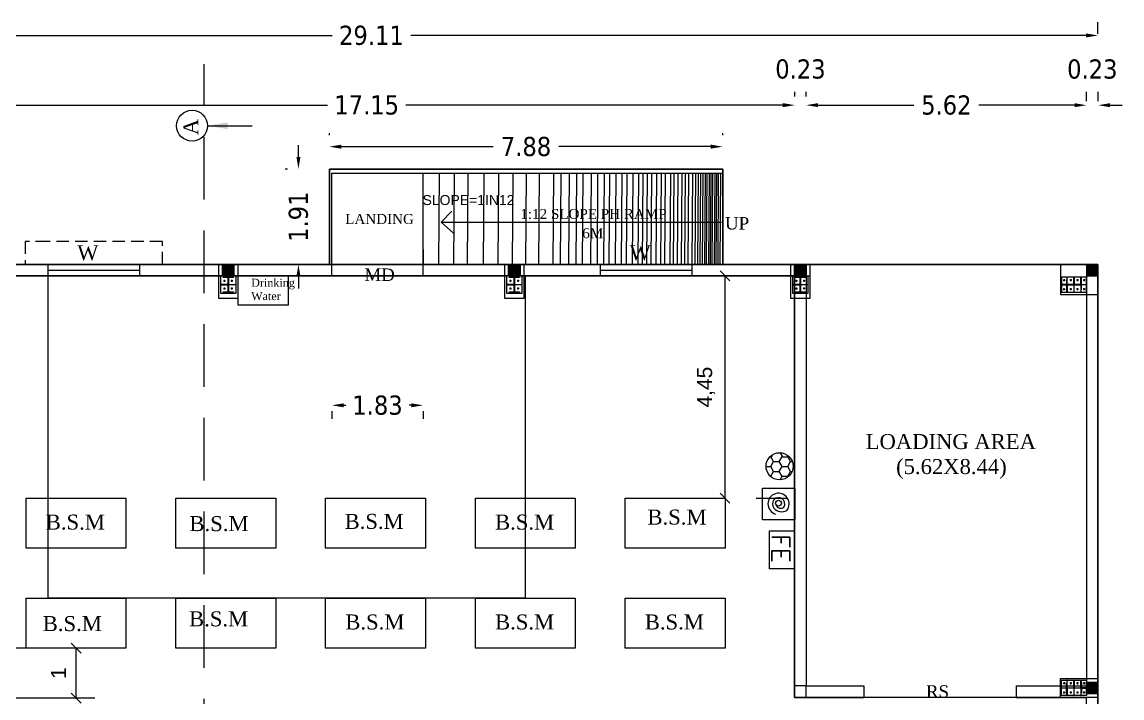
# Model space of a CAD drawing. Header units: metres. Extents: x 2063 to 2266, y 1708 to 2054.
# Drawn here: x 2188.24 to 2210.27, y 1920.22 to 1933.75 of the extents above; entities that cross this region are included whole.
import ezdxf

# ---------------------------------------------------------------- set-up
doc = ezdxf.new("R2010")
doc.units = ezdxf.units.M
doc.linetypes.add('DASHED', pattern=[0.75, 0.5, -0.25])
doc.linetypes.add('HIDDEN', pattern=[0.375, 0.25, -0.125])
for name, color, linetype in [('BLK_1_COVERED_AREA', 140, 'Continuous'), ('BLK_1_FLR_0_EXIT_WIDTH_DOOR', 2, 'Continuous'), ('BLK_1_FLR_0_REGULAR_ROOM_1', 4, 'Continuous'), ('BLK_1_FLR_0_ROOM_1_LIGHT_VENTILATION_1', 4, 'Continuous'), ('WORKSHOP_AREA', 121, 'Continuous')]:
    doc.layers.add(name, color=color, linetype=linetype)
doc.layers.add('BLK_1_DA_RAMP_1', color=1, linetype='Continuous', lineweight=0)
doc.layers.add('BLK_1_FLR_0_BLT_UP_AREA', color=45, linetype='Continuous', plot=False)
doc.styles.add('CODE', font='tahoma.ttf')
doc.styles.add('DIM', font='swissc.ttf')
doc.styles.add('ROMANS', font='times.ttf', dxfattribs={"height": 12})
doc.styles.add('Schedule', font='romans.shx')
doc.styles.get("Standard").update_dxf_attribs({"font": 'arial.ttf'})
doc.styles.add('TIMES NEW ROMAN', font='times.ttf')
doc.dimstyles.new('Din', dxfattribs={"dimscale": 0, "dimtxt": 0.25, "dimasz": 0.1, "dimexe": 0.15, "dimexo": 0.15, "dimgap": 0.03, "dimtad": 0, "dimzin": 0, "dimdsep": 46, "dimtxsty": 'DIM', "dimblk": 'ARCHTICK', "dimcen": 0.09, "dimdle": 0.15, "dimse1": 1, "dimse2": 1, "dimclrd": 256, "dimclre": 256, "dimclrt": 7, "dimadec": 0, "dimazin": 3, "dimtfac": 1, "dimtofl": 0, "dimtmove": 1, "dimatfit": 3, "dimfxl": 0, "dimtolj": 1, "dimtzin": 0, "dimarcsym": 0})
doc.dimstyles.new('ISO-25', dxfattribs={"dimtxt": 2.5, "dimasz": 2.5, "dimexe": 1.25, "dimexo": 0.625, "dimtad": 1, "dimtxsty": 'Standard', "dimcen": 2.5, "dimadec": 0, "dimazin": 0, "dimtfac": 1, "dimtmove": 0, "dimatfit": 3, "dimfxl": 0, "dimarcsym": 0})
doc.dimstyles.get("Standard").update_dxf_attribs({"dimtxt": 0.18, "dimasz": 0.18, "dimexe": 0.18, "dimexo": 0.0625, "dimgap": 0.09, "dimtad": 0, "dimtih": 1, "dimtoh": 1, "dimdec": 4, "dimzin": 0, "dimdsep": 46, "dimtxsty": 'Standard', "dimcen": 0.09, "dimadec": 0, "dimazin": 0, "dimtfac": 1, "dimtdec": 4, "dimtofl": 0, "dimtmove": 0, "dimatfit": 3, "dimfxl": 0, "dimtolj": 1, "dimtzin": 0, "dimarcsym": 0})

# ---------------------------------------------------------------- blocks, each defined once
blk = doc.blocks.new('BOLT')
at = {"linetype": 'ByBlock'}
for p, q in [((20, 0), (-20, 0)), ((0, -20), (0, 20))]:
    blk.add_line(p, q, dxfattribs=at)
blk.add_circle((0, 0), 10, dxfattribs=at)
blk = doc.blocks.new('A$C43231FD8')
for points in [[(150, -175), (-150, -175), (-150, 175), (150, 175)], [(-150, 3), (-150, -3), (-2, -3), (-2, 3)], [(103, 142), (-102, 142), (-102, 150), (103, 150)], [(150, 3), (150, -3), (3, -3), (3, 3)], [(103, -150), (-102, -150), (-102, -142), (103, -142)]]:
    blk.add_lwpolyline(points, close=True)
blk.add_lwpolyline([(-2, -142), (-2, 142), (3, 142), (3, -142), (-2, -142)])
at = {"rotation": 270}
for p in [(-75, 75), (-75, -75)]:
    blk.add_blockref('BOLT', p, dxfattribs=at)
at = {"xscale": -1, "rotation": 90}
for p in [(75, 75), (75, -75)]:
    blk.add_blockref('BOLT', p, dxfattribs=at)
blk = doc.blocks.new('7UJM')
blk.add_hatch(color=256).paths.add_polyline_path([(4472, 341), (4242, 341), (4242, 111), (4472, 111)])
for points in [[(4167, 111), (4547, 111), (4547, 791), (4167, 791)], [(4472, 341), (4242, 341), (4242, 111), (4472, 111)]]:
    blk.add_lwpolyline(points, close=True)
at = {"linetype": 'ByBlock', "xscale": -1, "rotation": 180}
blk.add_blockref('A$C43231FD8', (4357, 516), dxfattribs=at)
blk = doc.blocks.new('9856')
blk.add_hatch(color=256).paths.add_polyline_path([(3179, 341), (2949, 341), (2949, 111), (3179, 111)])
for points in [[(2949, 111), (3699, 111), (3699, 711), (2949, 711)], [(3179, 669), (3179, 364), (3679, 364), (3679, 669)], [(3293, 669), (3287, 669), (3287, 519), (3293, 519)], [(3432, 669), (3426, 669), (3426, 519), (3432, 519)], [(3565, 669), (3571, 669), (3571, 519), (3565, 519)], [(3179, 513), (3179, 519), (3279, 519), (3279, 513)], [(3279, 619), (3279, 414), (3287, 414), (3287, 619)], [(3293, 364), (3287, 364), (3287, 514), (3293, 514)], [(3432, 364), (3426, 364), (3426, 514), (3432, 514)], [(3565, 364), (3571, 364), (3571, 514), (3565, 514)], [(3571, 619), (3571, 414), (3579, 414), (3579, 619)], [(3679, 513), (3679, 519), (3579, 519), (3579, 513)], [(3179, 341), (2949, 341), (2949, 111), (3179, 111)]]:
    blk.add_lwpolyline(points, close=True)
blk.add_lwpolyline([(3287, 514), (3571, 514), (3571, 519), (3287, 519), (3287, 514)])
at = {"rotation": 180}
for p in [(3229, 609), (3362, 609), (3496, 609)]:
    blk.add_blockref('BOLT', p, dxfattribs=at)
at = {"xscale": -1}
for p in [(3229, 424), (3362, 424), (3496, 424)]:
    blk.add_blockref('BOLT', p, dxfattribs=at)
at = {"xscale": -1, "rotation": 180}
blk.add_blockref('BOLT', (3629, 609), dxfattribs=at)
blk.add_blockref('BOLT', (3629, 424))
blk = doc.blocks.new('90P')
blk.add_hatch(color=256).paths.add_polyline_path([(3179, 1331), (2949, 1331), (2949, 1101), (3179, 1101)])
for points in [[(2949, 1026), (3699, 1026), (3699, 1406), (2949, 1406)], [(3179, 1331), (2949, 1331), (2949, 1101), (3179, 1101)], [(3179, 1369), (3179, 1064), (3679, 1064), (3679, 1369)], [(3293, 1369), (3287, 1369), (3287, 1219), (3293, 1219)], [(3432, 1369), (3426, 1369), (3426, 1219), (3432, 1219)], [(3565, 1369), (3571, 1369), (3571, 1219), (3565, 1219)], [(3179, 1213), (3179, 1219), (3279, 1219), (3279, 1213)], [(3279, 1319), (3279, 1114), (3287, 1114), (3287, 1319)], [(3293, 1064), (3287, 1064), (3287, 1214), (3293, 1214)], [(3432, 1064), (3426, 1064), (3426, 1214), (3432, 1214)], [(3565, 1064), (3571, 1064), (3571, 1214), (3565, 1214)], [(3571, 1319), (3571, 1114), (3579, 1114), (3579, 1319)], [(3679, 1213), (3679, 1219), (3579, 1219), (3579, 1213)]]:
    blk.add_lwpolyline(points, close=True)
blk.add_lwpolyline([(3287, 1214), (3571, 1214), (3571, 1219), (3287, 1219), (3287, 1214)])
at = {"rotation": 180}
for p in [(3229, 1309), (3362, 1309), (3496, 1309)]:
    blk.add_blockref('BOLT', p, dxfattribs=at)
at = {"xscale": -1, "rotation": 180}
blk.add_blockref('BOLT', (3629, 1309), dxfattribs=at)
at = {"xscale": -1}
for p in [(3229, 1124), (3362, 1124), (3496, 1124)]:
    blk.add_blockref('BOLT', p, dxfattribs=at)
blk.add_blockref('BOLT', (3629, 1124))
blk = doc.blocks.new('A$C3F6E631D')
at = {"lineweight": 9}
for p, q in [((0, 0.885), (0.902, 0.885)), ((0, 0), (0, 0.885)), ((0.902, 0.885), (0.902, 0)), ((0.902, 0), (0, 0))]:
    blk.add_line(p, q, dxfattribs=at)
blk.add_circle((0.448, 0.466), 0.0817, dxfattribs=at)
for centre, radius, start, end in [((0.448, 0.447), 0.299, 321.4372, 253.2573), ((0.449, 0.447), 0.174, 329.1263, 222.2936), ((0.543, 0.517), 0.292, 219.9012, 298.5281), ((0.509, 0.459), 0.135, 195.9931, 311.1342)]:
    blk.add_arc(centre, radius, start, end, dxfattribs=at)
blk = doc.blocks.new('A$C453E5C48')
at = {"linetype": 'ByBlock', "lineweight": 9}
for p, q in [((0, 0.489), (0.639, 0.489)), ((0, 0.063), (0, 0.489)), ((0.639, 0.489), (0.639, 0.063)), ((0.639, 0.063), (0, 0.063))]:
    blk.add_line(p, q, dxfattribs=at)
at = {"lineweight": 9, "style": 'Schedule'}
blk.add_text('FE', height=0.3048, dxfattribs=at).set_placement((0.051, 0.103))
blk = doc.blocks.new('A$C57323508')
at = {"lineweight": 9}
for p, q in [((0.134, 0.647), (0.158, 0.647)), ((0.213, 0.509), (0.134, 0.647)), ((0.158, 0.647), (0.181, 0.687)), ((0.372, 0.509), (0.451, 0.647)), ((0.475, 0.647), (0.41, 0.759)), ((0.475, 0.647), (0.634, 0.647)), ((0.689, 0.509), (0.61, 0.647)), ((0.634, 0.647), (0.648, 0.671)), ((0, 0.372), (0.134, 0.372)), ((0.134, 0.372), (0.213, 0.509)), ((0.213, 0.234), (0.134, 0.372)), ((0.213, 0.509), (0.372, 0.509)), ((0.451, 0.372), (0.372, 0.509)), ((0.372, 0.234), (0.451, 0.372)), ((0.451, 0.372), (0.61, 0.372)), ((0.61, 0.372), (0.689, 0.509)), ((0.689, 0.234), (0.61, 0.372)), ((0.689, 0.509), (0.737, 0.509)), ((0.126, 0.097), (0.134, 0.097)), ((0.134, 0.097), (0.213, 0.234)), ((0.141, 0.084), (0.134, 0.097)), ((0.213, 0.234), (0.372, 0.234)), ((0.451, 0.097), (0.372, 0.234)), ((0.396, 0), (0.451, 0.097)), ((0.451, 0.097), (0.61, 0.097)), ((0.61, 0.097), (0.689, 0.234)), ((0.618, 0.084), (0.61, 0.097)), ((0.689, 0.234), (0.73, 0.234))]:
    blk.add_line(p, q, dxfattribs=at)
blk.add_circle((0.38, 0.38), 0.38, dxfattribs=at)
blk = doc.blocks.new('A$C4F610507')
blk.add_lwpolyline([(1.128, 0.032), (4.112, 0.032), (4.112, 1.742), (1.128, 1.742)], close=True)
blk = doc.blocks.new('_Oblique')
at = {"color": 0, "linetype": 'ByBlock', "lineweight": -2}
blk.add_line((-0.5, -0.5), (0.5, 0.5), dxfattribs=at)
blk = doc.blocks.new('*D163')
at = {"color": 0, "lineweight": -2}
for p, q in [((2189.694, 1921.215), (2188.069, 1921.215)), ((2189.319, 1920.215), (2189.319, 1921.215)), ((2189.694, 1920.215), (2188.069, 1920.215))]:
    blk.add_line(p, q, dxfattribs=at)
at = {"layer": 'Defpoints', "color": 0}
for p in [(2189.319, 1921.215), (2190.319, 1921.215, -19.765), (2190.319, 1920.215, -19.765)]:
    blk.add_point(p, dxfattribs=at)
at = {"color": 0, "lineweight": -2, "xscale": 0.2, "yscale": 0.2, "zscale": 0.2}
for p, rotation in [((2189.319, 1921.215), 90), ((2189.319, 1920.215), 270)]:
    blk.add_blockref('_Oblique', p, dxfattribs=dict(at, rotation=rotation))
at = {"color": 0, "insert": (2188.968, 1920.715), "char_height": 0.3, "attachment_point": 5, "rotation": 90}
blk.add_mtext('1', dxfattribs=at)
blk = doc.blocks.new('*D167')
at = {"color": 0, "lineweight": -2}
for p, q in [((2202.319, 1924.215), (2202.319, 1928.666)), ((2202.944, 1928.666), (2203.569, 1928.666)), ((2202.944, 1924.215), (2203.569, 1924.215))]:
    blk.add_line(p, q, dxfattribs=at)
at = {"layer": 'Defpoints', "color": 0}
for p in [(2202.319, 1928.666, -9.883), (2202.319, 1928.666), (2202.319, 1924.215, -19.765)]:
    blk.add_point(p, dxfattribs=at)
at = {"color": 0, "lineweight": -2, "xscale": 0.2, "yscale": 0.2, "zscale": 0.2}
for p, rotation in [((2202.319, 1928.666), 90), ((2202.319, 1924.215), 270)]:
    blk.add_blockref('_Oblique', p, dxfattribs=dict(at, rotation=rotation))
at = {"color": 0, "insert": (2201.939, 1926.44), "char_height": 0.3, "attachment_point": 5, "rotation": 90}
blk.add_mtext('4,45', dxfattribs=at)
blk = doc.blocks.new('*D133')
at = {"lineweight": -2}
for p, q in [((2186.567, 1932.311), (2186.567, 1932.355)), ((2203.715, 1932.255), (2203.715, 1932.354))]:
    blk.add_line(p, q, dxfattribs=at)
for p, q in [((2186.807, 1932.087), (2194.359, 1932.086)), ((2203.475, 1932.085), (2195.922, 1932.086))]:
    blk.add_line(p, q)
for points in [[(2186.807, 1932.127), (2186.807, 1932.047), (2186.567, 1932.087)], [(2203.475, 1932.125), (2203.475, 1932.045), (2203.715, 1932.085)]]:
    blk.add_solid(points)
at = {"layer": 'Defpoints', "color": 0}
for p in [(2203.715, 1932.085), (2203.714, 1928.666, -19.765), (2186.566, 1928.216, -49.413)]:
    blk.add_point(p, dxfattribs=at)
at = {"insert": (2195.141, 1932.086), "char_height": 0.384, "attachment_point": 5, "rotation": 359.9943, "style": 'CODE'}
blk.add_mtext('\\A1;17.15', dxfattribs=at)
blk = doc.blocks.new('*D56')
at = {"lineweight": -2}
for p, q in [((2203.715, 1932.255), (2203.715, 1932.354)), ((2203.945, 1932.255), (2203.945, 1932.354))]:
    blk.add_line(p, q, dxfattribs=at)
for p, q in [((2203.475, 1932.085), (2203.235, 1932.085)), ((2204.185, 1932.085), (2204.425, 1932.085))]:
    blk.add_line(p, q)
for points in [[(2203.475, 1932.125), (2203.475, 1932.045), (2203.715, 1932.085)], [(2204.185, 1932.125), (2204.185, 1932.045), (2203.945, 1932.085)]]:
    blk.add_solid(points)
at = {"layer": 'Defpoints', "color": 0}
for p in [(2203.945, 1932.085), (2203.714, 1928.666, -19.765), (2203.944, 1928.666, -19.765)]:
    blk.add_point(p, dxfattribs=at)
at = {"insert": (2203.83, 1932.806), "char_height": 0.384, "attachment_point": 5, "rotation": 359.9943, "style": 'CODE'}
blk.add_mtext('\\A1;0.23', dxfattribs=at)
blk = doc.blocks.new('*D134')
at = {"lineweight": -2}
for p, q in [((2203.945, 1932.255), (2203.945, 1932.354)), ((2209.562, 1932.165), (2209.562, 1932.353))]:
    blk.add_line(p, q, dxfattribs=at)
for p, q in [((2204.185, 1932.085), (2206.1, 1932.085)), ((2209.322, 1932.084), (2207.406, 1932.085))]:
    blk.add_line(p, q)
for points in [[(2204.185, 1932.125), (2204.185, 1932.045), (2203.945, 1932.085)], [(2209.322, 1932.124), (2209.322, 1932.044), (2209.562, 1932.084)]]:
    blk.add_solid(points)
at = {"layer": 'Defpoints', "color": 0}
for p in [(2209.562, 1932.084), (2203.944, 1928.666, -19.765), (2209.561, 1928.666, -9.883)]:
    blk.add_point(p, dxfattribs=at)
at = {"insert": (2206.753, 1932.085), "char_height": 0.384, "attachment_point": 5, "rotation": 359.9943, "style": 'CODE'}
blk.add_mtext('\\A1;5.62', dxfattribs=at)
blk = doc.blocks.new('*D135')
at = {"lineweight": -2}
for p, q in [((2209.562, 1932.165), (2209.562, 1932.353)), ((2209.792, 1932.165), (2209.792, 1932.353))]:
    blk.add_line(p, q, dxfattribs=at)
for p, q in [((2209.322, 1932.084), (2209.082, 1932.084)), ((2210.032, 1932.084), (2210.272, 1932.084))]:
    blk.add_line(p, q)
for points in [[(2209.322, 1932.124), (2209.322, 1932.044), (2209.562, 1932.084)], [(2210.032, 1932.124), (2210.032, 1932.044), (2209.792, 1932.084)]]:
    blk.add_solid(points)
at = {"layer": 'Defpoints', "color": 0}
for p in [(2209.792, 1932.084), (2209.561, 1928.666, -9.883), (2209.791, 1928.666, -9.883)]:
    blk.add_point(p, dxfattribs=at)
at = {"insert": (2209.677, 1932.805), "char_height": 0.384, "attachment_point": 5, "rotation": 359.9943, "style": 'CODE'}
blk.add_mtext('\\A1;0.23', dxfattribs=at)
blk = doc.blocks.new('*D57')
at = {"lineweight": -2}
for p, q in [((2180.681, 1933.512), (2180.681, 1933.749)), ((2209.791, 1933.512), (2209.791, 1933.749))]:
    blk.add_line(p, q, dxfattribs=at)
for p, q in [((2180.921, 1933.48), (2194.447, 1933.48)), ((2209.551, 1933.48), (2196.026, 1933.48))]:
    blk.add_line(p, q)
for points in [[(2180.921, 1933.52), (2180.921, 1933.44), (2180.681, 1933.48)], [(2209.551, 1933.52), (2209.551, 1933.44), (2209.791, 1933.48)]]:
    blk.add_solid(points)
at = {"layer": 'Defpoints', "color": 0}
for p in [(2209.791, 1933.48), (2180.681, 1928.896, -9.883), (2209.791, 1928.896, -9.883)]:
    blk.add_point(p, dxfattribs=at)
at = {"insert": (2195.236, 1933.48), "char_height": 0.384, "attachment_point": 5, "style": 'CODE'}
blk.add_mtext('\\A1;29.11', dxfattribs=at)
blk = doc.blocks.new('*D258')
at = {"layer": 'BLK_1_FLR_0_EXIT_WIDTH_DOOR', "lineweight": -2}
for p, q in [((2194.443, 1925.956), (2194.443, 1925.807)), ((2196.273, 1925.956), (2196.273, 1925.807))]:
    blk.add_line(p, q, dxfattribs=at)
at = {"layer": 'BLK_1_FLR_0_EXIT_WIDTH_DOOR'}
for p, q in [((2194.683, 1926.076), (2194.721, 1926.076)), ((2196.033, 1926.076), (2195.994, 1926.076))]:
    blk.add_line(p, q, dxfattribs=at)
for points in [[(2194.683, 1926.116), (2194.683, 1926.036), (2194.443, 1926.076)], [(2196.033, 1926.116), (2196.033, 1926.036), (2196.273, 1926.076)]]:
    blk.add_solid(points, dxfattribs=at)
at = {"layer": 'Defpoints', "color": 0}
for p in [(2194.443, 1928.666, -9.883), (2196.273, 1928.666, -9.883), (2196.273, 1926.076)]:
    blk.add_point(p, dxfattribs=at)
at = {"layer": 'BLK_1_FLR_0_EXIT_WIDTH_DOOR', "insert": (2195.358, 1926.076), "char_height": 0.384, "attachment_point": 5, "style": 'CODE'}
blk.add_mtext('\\A1;1.83', dxfattribs=at)
blk = doc.blocks.new('*D262')
at = {"layer": 'BLK_1_FLR_0_EXIT_WIDTH_DOOR'}
for p, q in [((2205.343, 1918.489), (2205.974, 1918.489)), ((2207.913, 1918.489), (2207.282, 1918.489))]:
    blk.add_line(p, q, dxfattribs=at)
at = {"layer": 'BLK_1_FLR_0_EXIT_WIDTH_DOOR', "lineweight": -2}
for p, q in [((2205.103, 1918.253), (2205.103, 1918.22)), ((2208.153, 1918.253), (2208.153, 1918.22))]:
    blk.add_line(p, q, dxfattribs=at)
at = {"layer": 'BLK_1_FLR_0_EXIT_WIDTH_DOOR'}
for points in [[(2205.343, 1918.529), (2205.343, 1918.449), (2205.103, 1918.489)], [(2207.913, 1918.529), (2207.913, 1918.449), (2208.153, 1918.489)]]:
    blk.add_solid(points, dxfattribs=at)
at = {"layer": 'Defpoints', "color": 0}
for p in [(2205.103, 1920.457, -36.409), (2208.153, 1920.457, -36.409), (2208.153, 1918.489)]:
    blk.add_point(p, dxfattribs=at)
at = {"layer": 'BLK_1_FLR_0_EXIT_WIDTH_DOOR', "insert": (2206.628, 1918.489), "char_height": 0.384, "attachment_point": 5, "style": 'CODE'}
blk.add_mtext('\\A1;3.05', dxfattribs=at)
blk = doc.blocks.new('*D277')
at = {"layer": 'BLK_1_DA_RAMP_1'}
for p, q in [((2193.774, 1931.046), (2193.774, 1931.286)), ((2193.774, 1928.656), (2193.774, 1928.416))]:
    blk.add_line(p, q, dxfattribs=at)
at = {"layer": 'BLK_1_DA_RAMP_1', "lineweight": -2}
for p, q in [((2193.553, 1930.806), (2193.505, 1930.806)), ((2193.553, 1928.896), (2193.505, 1928.896))]:
    blk.add_line(p, q, dxfattribs=at)
at = {"layer": 'BLK_1_DA_RAMP_1'}
for points in [[(2193.734, 1931.046), (2193.814, 1931.046), (2193.774, 1930.806)], [(2193.734, 1928.656), (2193.814, 1928.656), (2193.774, 1928.896)]]:
    blk.add_solid(points, dxfattribs=at)
at = {"layer": 'Defpoints', "color": 0}
for p in [(2194.393, 1930.806, -9.883), (2193.774, 1928.896), (2194.393, 1928.896, -9.883)]:
    blk.add_point(p, dxfattribs=at)
at = {"layer": 'BLK_1_DA_RAMP_1', "insert": (2193.774, 1929.851), "char_height": 0.384, "attachment_point": 5, "rotation": 90, "style": 'CODE'}
blk.add_mtext('\\A1;1.91', dxfattribs=at)
blk = doc.blocks.new('*D278')
at = {"layer": 'BLK_1_DA_RAMP_1', "lineweight": -2}
for p, q in [((2194.393, 1931.484), (2194.393, 1931.523)), ((2202.273, 1931.484), (2202.273, 1931.523))]:
    blk.add_line(p, q, dxfattribs=at)
at = {"layer": 'BLK_1_DA_RAMP_1'}
for p, q in [((2194.633, 1931.254), (2197.675, 1931.254)), ((2202.033, 1931.254), (2198.991, 1931.254))]:
    blk.add_line(p, q, dxfattribs=at)
for points in [[(2194.633, 1931.294), (2194.633, 1931.214), (2194.393, 1931.254)], [(2202.033, 1931.294), (2202.033, 1931.214), (2202.273, 1931.254)]]:
    blk.add_solid(points, dxfattribs=at)
at = {"layer": 'Defpoints', "color": 0}
for p in [(2202.273, 1931.254), (2194.393, 1930.806, -9.883), (2202.273, 1930.806, -9.883)]:
    blk.add_point(p, dxfattribs=at)
at = {"layer": 'BLK_1_DA_RAMP_1', "insert": (2198.333, 1931.254), "char_height": 0.384, "attachment_point": 5, "style": 'CODE'}
blk.add_mtext('\\A1;7.88', dxfattribs=at)

msp = doc.modelspace()

# ---------------------------------------------------------------- hatches: boundary and pattern name
h = msp.add_hatch()
h.set_pattern_fill('ANSI31', color=256, scale=80, angle=180)
h.set_pattern_definition([(225, (-2487.24, -226.46), (179.605, -179.605), [])])
h.paths.add_polyline_path([(2203.944, 1920.457), (2203.714, 1920.457), (2203.714, 1920.227), (2203.944, 1920.227)])

# ---------------------------------------------------------------- linework, layer by layer
at = {"linetype": 'HIDDEN', "ltscale": 5}
msp.add_line((2191.886, 1873.947, -19.765), (2191.886, 1932.907, -19.765), dxfattribs=at)
for p, q in [((2194.393, 1930.806, -9.883), (2202.273, 1930.806, -9.883)), ((2194.393, 1928.896, -9.883), (2194.393, 1930.806, -9.883)), ((2202.273, 1930.726, -9.883), (2202.273, 1930.806, -9.883)), ((2194.443, 1930.726, -9.883), (2202.273, 1930.726, -9.883)), ((2194.443, 1929.196, -9.883), (2194.443, 1930.726, -9.883)), ((2196.273, 1928.896, -9.883), (2196.273, 1930.726, -9.883)), ((2196.593, 1930.726, -9.883), (2196.581, 1928.896, -9.883)), ((2196.892, 1930.726, -9.883), (2196.88, 1928.896, -9.883)), ((2197.167, 1930.726, -9.883), (2197.155, 1928.896, -9.883)), ((2197.486, 1930.726, -9.883), (2197.474, 1928.896, -9.883)), ((2197.781, 1930.726, -9.883), (2197.769, 1928.896, -9.883)), ((2198.066, 1930.726, -9.883), (2198.054, 1928.896, -9.883)), ((2198.336, 1930.726, -9.883), (2198.324, 1928.896, -9.883)), ((2198.598, 1930.726, -9.883), (2198.586, 1928.896, -9.883)), ((2198.881, 1930.726, -9.883), (2198.869, 1928.896, -9.883)), ((2199.028, 1930.726, -9.883), (2199.016, 1928.896, -9.883)), ((2199.195, 1930.726, -9.883), (2199.183, 1928.896, -9.883)), ((2199.343, 1930.726, -9.883), (2199.331, 1928.896, -9.883)), ((2199.47, 1930.726, -9.883), (2199.458, 1928.896, -9.883)), ((2199.635, 1930.726, -9.883), (2199.623, 1928.896, -9.883)), ((2199.767, 1930.726, -9.883), (2199.755, 1928.896, -9.883)), ((2199.895, 1930.726, -9.883), (2199.883, 1928.896, -9.883)), ((2200.002, 1930.726, -9.883), (2199.99, 1928.896, -9.883)), ((2200.131, 1930.726, -9.883), (2200.119, 1928.896, -9.883)), ((2200.249, 1930.726, -9.883), (2200.237, 1928.896, -9.883)), ((2200.353, 1930.726, -9.883), (2200.341, 1928.896, -9.883)), ((2200.471, 1930.726, -9.883), (2200.459, 1928.896, -9.883)), ((2200.584, 1930.726, -9.883), (2200.572, 1928.896, -9.883)), ((2200.672, 1930.726, -9.883), (2200.66, 1928.896, -9.883)), ((2200.761, 1930.726, -9.883), (2200.749, 1928.896, -9.883)), ((2200.845, 1930.726, -9.883), (2200.833, 1928.896, -9.883)), ((2200.944, 1930.726, -9.883), (2200.932, 1928.896, -9.883)), ((2201.042, 1930.726, -9.883), (2201.03, 1928.896, -9.883)), ((2201.121, 1930.726, -9.883), (2201.109, 1928.896, -9.883)), ((2201.225, 1930.726, -9.883), (2201.213, 1928.896, -9.883)), ((2201.292, 1930.726, -9.883), (2201.28, 1928.894, -9.883)), ((2201.371, 1930.726, -9.883), (2201.359, 1928.894, -9.883)), ((2201.455, 1930.726, -9.883), (2201.443, 1928.894, -9.883)), ((2201.52, 1930.726, -9.883), (2201.508, 1928.894, -9.883)), ((2201.589, 1930.726, -9.883), (2201.577, 1928.894, -9.883)), ((2201.668, 1930.726, -9.883), (2201.656, 1928.894, -9.883)), ((2201.668, 1930.726, -9.883), (2201.656, 1928.896, -9.883)), ((2201.727, 1930.726, -9.883), (2201.715, 1928.896, -9.883)), ((2201.779, 1930.726, -9.883), (2201.767, 1928.896, -9.883)), ((2201.829, 1930.726, -9.883), (2201.817, 1928.896, -9.883)), ((2201.872, 1930.726, -9.883), (2201.86, 1928.896, -9.883)), ((2201.919, 1930.726, -9.883), (2201.907, 1928.896, -9.883)), ((2201.956, 1930.726, -9.883), (2201.944, 1928.896, -9.883)), ((2201.956, 1930.726, -9.883), (2201.944, 1928.896, -9.883)), ((2202.001, 1930.726, -9.883), (2201.989, 1928.896, -9.883)), ((2202.036, 1930.726, -9.883), (2202.024, 1928.896, -9.883)), ((2202.068, 1930.726, -9.883), (2202.056, 1928.896, -9.883)), ((2202.068, 1930.726, -9.883), (2202.056, 1928.893, -9.883)), ((2202.113, 1930.726, -9.883), (2202.101, 1928.896, -9.883)), ((2202.113, 1930.726, -9.883), (2202.101, 1928.893, -9.883)), ((2202.15, 1930.726, -9.883), (2202.138, 1928.896, -9.883)), ((2202.185, 1930.726, -9.883), (2202.173, 1928.896, -9.883)), ((2202.23, 1930.726, -9.883), (2202.218, 1928.896, -9.883)), ((2202.273, 1930.726, -9.883), (2202.273, 1928.896, -9.883)), ((2202.273, 1930.396, -9.883), (2202.273, 1930.446, -9.883)), ((2196.631, 1929.741, -9.883), (2202.247, 1929.741, -9.883)), ((2194.443, 1928.896, -9.883), (2194.443, 1929.196, -9.883)), ((2196.273, 1929.196, -9.883), (2196.273, 1928.896, -9.883)), ((2194.443, 1928.666, -9.883), (2194.443, 1928.896, -9.883)), ((2194.443, 1928.896, -9.883), (2196.273, 1928.896, -9.883)), ((2196.273, 1928.666, -9.883), (2196.273, 1928.896, -9.883)), ((2203.714, 1928.817, -46.292), (2203.714, 1920.227, -46.292)), ((2203.944, 1928.817, -46.292), (2203.944, 1920.457, -46.292)), ((2209.561, 1928.896, -9.883), (2209.561, 1920.306, -9.883)), ((2185.226, 1928.666, -9.883), (2194.443, 1928.666, -9.883)), ((2188.759, 1928.781, -1284.772), (2190.589, 1928.781, -1284.772)), ((2196.273, 1928.666, -9.883), (2204.019, 1928.666, -9.883)), ((2199.824, 1928.781, -1265.007), (2201.654, 1928.781, -1265.007)), ((2203.944, 1920.457, -36.409), (2205.103, 1920.457, -36.409)), ((2205.103, 1920.457, -36.409), (2205.103, 1920.227, -36.409)), ((2208.153, 1920.457, -36.409), (2209.561, 1920.457, -36.409)), ((2208.153, 1920.457, -36.409), (2208.153, 1920.227, -36.409)), ((2203.714, 1920.227, -36.409), (2205.103, 1920.227, -36.409)), ((2208.153, 1920.227, -36.409), (2209.561, 1920.227, -36.409))]:
    msp.add_line(p, q)
for points, elevation in [([(2194.393, 1930.806), (2202.273, 1930.806), (2202.273, 1928.896), (2194.393, 1928.896)], -9.883), ([(2190.589, 1928.896), (2190.589, 1928.666), (2188.759, 1928.666), (2188.759, 1928.896)], -1284.772), ([(2201.654, 1928.896), (2201.654, 1928.666), (2199.824, 1928.666), (2199.824, 1928.896)], -1265.007), ([(2203.944, 1920.457), (2203.714, 1920.457), (2203.714, 1920.227), (2203.944, 1920.227)], -36.409)]:
    msp.add_lwpolyline(points, close=True, dxfattribs=dict(elevation=elevation))
at = {"elevation": -9.883}
msp.add_lwpolyline([(2196.88, 1929.519), (2196.631, 1929.741), (2196.845, 1929.964)], dxfattribs=at)
at = {"linetype": 'HIDDEN', "elevation": -1284.772}
msp.add_lwpolyline([(2190.589, 1928.896), (2191.049, 1928.896), (2191.049, 1929.356), (2188.759, 1929.356), (2188.299, 1929.356), (2188.299, 1928.896), (2188.759, 1928.896)], dxfattribs=at)
at = {"ltscale": 25, "elevation": -19.765}
for points in [[(2188.319, 1924.215), (2190.319, 1924.215), (2190.319, 1923.215), (2188.319, 1923.215)], [(2191.319, 1924.215), (2193.319, 1924.215), (2193.319, 1923.215), (2191.319, 1923.215)], [(2194.319, 1924.215), (2196.319, 1924.215), (2196.319, 1923.215), (2194.319, 1923.215)], [(2197.319, 1924.215), (2199.319, 1924.215), (2199.319, 1923.215), (2197.319, 1923.215)], [(2200.319, 1924.215), (2202.319, 1924.215), (2202.319, 1923.215), (2200.319, 1923.215)], [(2188.319, 1922.215), (2190.319, 1922.215), (2190.319, 1921.215), (2188.319, 1921.215)], [(2191.319, 1922.215), (2193.319, 1922.215), (2193.319, 1921.215), (2191.319, 1921.215)], [(2194.319, 1922.215), (2196.319, 1922.215), (2196.319, 1921.215), (2194.319, 1921.215)], [(2197.319, 1922.215), (2199.319, 1922.215), (2199.319, 1921.215), (2197.319, 1921.215)], [(2200.319, 1922.215), (2202.319, 1922.215), (2202.319, 1921.215), (2200.319, 1921.215)]]:
    msp.add_lwpolyline(points, close=True, dxfattribs=at)
msp.add_circle((2191.643, 1931.672), 0.309)
at = {"layer": 'BLK_1_COVERED_AREA', "color": 140, "ltscale": 0.3, "elevation": -9.883}
msp.add_lwpolyline([(2180.681, 1886.836), (2209.791, 1886.836), (2209.791, 1928.896), (2180.681, 1928.896)], close=True, dxfattribs=at)
at = {"layer": 'BLK_1_DA_RAMP_1', "color": 1, "elevation": -9.883}
msp.add_lwpolyline([(2194.393, 1928.896), (2202.273, 1928.896), (2202.273, 1930.806), (2194.393, 1930.806)], close=True, dxfattribs=at)
at = {"layer": 'BLK_1_FLR_0_BLT_UP_AREA', "color": 45, "lineweight": -2, "elevation": -9.883}
msp.add_lwpolyline([(2180.681, 1886.836), (2180.681, 1928.896), (2209.791, 1928.896), (2209.791, 1886.836)], close=True, dxfattribs=at)
at = {"layer": 'BLK_1_FLR_0_REGULAR_ROOM_1', "color": 4, "elevation": -9.883}
msp.add_lwpolyline([(2180.911, 1926.206), (2180.911, 1887.066), (2209.511, 1887.066), (2209.561, 1887.066), (2209.561, 1920.227), (2203.714, 1920.227), (2203.714, 1928.666), (2186.566, 1928.666), (2186.566, 1926.206)], close=True, dxfattribs=at)
at = {"layer": 'BLK_1_FLR_0_ROOM_1_LIGHT_VENTILATION_1', "color": 4, "elevation": -1284.772}
msp.add_lwpolyline([(2188.759, 1928.666), (2198.319, 1928.666), (2198.319, 1922.215), (2188.759, 1922.215)], close=True, dxfattribs=at)
at = {"layer": 'WORKSHOP_AREA', "color": 121, "elevation": -9.883}
msp.add_lwpolyline([(2180.911, 1926.206), (2180.911, 1887.066), (2209.511, 1887.066), (2209.561, 1887.066), (2209.561, 1920.227), (2203.714, 1920.227), (2203.714, 1928.666), (2186.566, 1928.666), (2186.566, 1926.206)], close=True, dxfattribs=at)

# ---------------------------------------------------------------- block references
at = {"yscale": 0.00099999999949, "zscale": 0.00099999999949, "rotation": 180}
for name, p, xscale in [('7UJM', (2188.01, 1929.007, -39.53), -0.00099999999949), ('7UJM', (2193.741, 1929.007, -29.648), -0.00099999999949), ('7UJM', (2199.472, 1929.007, -19.765), -0.00099999999949), ('9856', (2212.74, 1929.007, -9.883), 0.00099999999949)]:
    msp.add_blockref(name, p, dxfattribs=dict(at, xscale=xscale))
for name, p, xscale, yscale, zscale in [('A$C4F610507', (2192.173, 1928.073, -39.53), 0.3407394036792299, 0.3407394036792299, 0.3407394036792299), ('90P', (2212.74, 1919.201, -36.409), -0.00099999999949, 0.00099999999949, 0.00099999999949)]:
    msp.add_blockref(name, p, dxfattribs=dict(xscale=xscale, yscale=yscale, zscale=zscale))
at = {"linetype": 'ByBlock', "xscale": 0.7126578376708271, "yscale": 0.7126578376708271, "zscale": 0.7126578376708271}
for name, p in [('A$C57323508', (2203.141, 1924.585, -46.143)), ('A$C3F6E631D', (2203.072, 1923.784, -46.292))]:
    msp.add_blockref(name, p, dxfattribs=at)
at = {"linetype": 'ByBlock', "xscale": 1.18776306278471, "yscale": 1.18776306278471, "zscale": 1.18776306278471, "rotation": 270}
msp.add_blockref('A$C453E5C48', (2203.133, 1923.561, -46.292), dxfattribs=at)

# ---------------------------------------------------------------- texts
at = {"insert": (2191.468, 1931.81), "char_height": 0.3, "attachment_point": 3, "rotation": 90, "style": 'ROMANS'}
msp.add_mtext_dynamic_manual_height_columns('A', width=0.26523, gutter_width=1, heights=[0], dxfattribs=at)
at = {"attachment_point": 1, "style": 'TIMES NEW ROMAN'}
for s, width, gutter_width, insert, char_height in [('{\\W1.495186; }LANDING', 1.55574, 1, (2194.598, 1929.906, -9.883), 0.2), ('{\\W3.433598; }1:12 SLOPE PH RAMP', 3.3256, 1, (2197.96, 1930.007, -9.883), 0.2), ('UP', 0.50877, 1, (2202.32, 1929.845, -9.883), 0.25), ('{\\W9.93604;  }6M', 3.3256, 1, (2197.96, 1929.621, -9.883), 0.2), ('W', 0.55777, 1, (2189.341, 1929.281, -1284.772), 0.3), ('W', 0.55777, 1, (2200.406, 1929.281, -1265.007), 0.3), ('MD', 0.50877, 1, (2195.096, 1928.815, -9.883), 0.25), ('Drinking \\PWater', 0.3189, 1.496, (2192.827, 1928.61, -39.53), 0.1604), ('{\\W2.758373; }LOADING AREA\\P{\\W8.13728; }(5.62X8.44)', 3.93127, 1, (2204.825, 1925.5, -9.883), 0.3), ('RS', 0.50877, 1, (2206.345, 1920.471, -9.883), 0.25)]:
    msp.add_mtext_dynamic_manual_height_columns(s, width=width, gutter_width=gutter_width, heights=[0], dxfattribs=dict(at, insert=insert, char_height=char_height))
at = {"linetype": 'DASHED', "ltscale": 0.3, "char_height": 0.3, "attachment_point": 1}
for insert in [(2200.766, 1923.988, 19.765), (2188.713, 1923.888), (2191.591, 1923.857, 19.765), (2194.699, 1923.902, 19.765), (2197.713, 1923.888), (2188.653, 1921.856, 19.765), (2191.583, 1921.951, 19.765), (2194.713, 1921.888), (2197.713, 1921.888), (2200.713, 1921.888)]:
    msp.add_mtext_dynamic_manual_height_columns('{\\fTimes New Roman|b0|i0|c0|p18;B.S.M}', width=0.30603, gutter_width=1, heights=[0], dxfattribs=dict(at, insert=insert))
at = {"layer": 'BLK_1_DA_RAMP_1', "color": 1, "insert": (2197.181, 1930.285, -78.051), "char_height": 0.2, "width": 2.4, "attachment_point": 2}
msp.add_mtext('SLOPE=1IN12', dxfattribs=at)

# ---------------------------------------------------------------- dimensions: what is measured, and where the dimension line sits
for p1, p2, distance, dimstyle, override, picture, middle in [((2180.681, 1928.896, -9.883), (2209.791, 1928.896, -9.883), 4.584, 'Din', {"dimscale": 0.096, "dimtxt": 4, "dimasz": 2.5, "dimexe": 2.8, "dimgap": 1.75, "dimpost": '\\X', "dimtxsty": 'CODE', "dimsah": 1, "dimdle": 2.8, "dimse1": 0, "dimse2": 0, "dimclrt": 256, "dimtmove": 2, "dimfxl": 2.8, "dimfxlon": 1, "dimtfillclr": 2, "dimlwd": 65535}, '*D57', (2195.236, 1933.48)), ((2202.319, 1924.215, -19.765), (2202.319, 1928.666, -9.883), 0, 'ISO-25', {"dimtxt": 0.3, "dimasz": 0.2, "dimgap": 0.2, "dimblk1": 'Oblique', "dimblk2": 'Oblique', "dimsah": 1, "dimsd1": 0, "dimsd2": 0}, '*D167', (2201.939, 1926.44)), ((2190.319, 1920.215, -19.765), (2190.319, 1921.215, -19.765), 1, 'ISO-25', {"dimtxt": 0.3, "dimasz": 0.2, "dimgap": 0.2, "dimblk1": 'Oblique', "dimblk2": 'Oblique', "dimsah": 1, "dimsd1": 0, "dimsd2": 0}, '*D163', (2188.968, 1920.715))]:
    dim = msp.add_aligned_dim(p1=p1, p2=p2, distance=distance, dimstyle=dimstyle, override=override)
    dim.commit()
    dim.dimension.update_dxf_attribs({"geometry": picture, "text_midpoint": middle})
for base, p1, p2, picture, middle in [((2203.945, 1932.085), (2203.714, 1928.666, -19.765), (2203.944, 1928.666, -19.765), '*D56', (2203.83, 1932.806)), ((2209.792, 1932.084), (2209.561, 1928.666, -9.883), (2209.791, 1928.666, -9.883), '*D135', (2209.677, 1932.805)), ((2203.715, 1932.085), (2186.566, 1928.216, -49.413), (2203.714, 1928.666, -19.765), '*D133', (2195.141, 1932.086)), ((2209.562, 1932.084), (2203.944, 1928.666, -19.765), (2209.561, 1928.666, -9.883), '*D134', (2206.753, 1932.085))]:
    dim = msp.add_linear_dim(base=base, p1=p1, p2=p2, angle=179.9943, dimstyle='Din', override={"dimscale": 0.096, "dimtxt": 4, "dimasz": 2.5, "dimexe": 2.8, "dimgap": 1.75, "dimpost": '\\X', "dimtxsty": 'CODE', "dimsah": 1, "dimdle": 2.8, "dimse1": 0, "dimse2": 0, "dimclrt": 256, "dimtmove": 2, "dimfxl": 2.8, "dimfxlon": 1, "dimtfillclr": 2, "dimlwd": 65535})
    dim.commit()
    dim.dimension.update_dxf_attribs({"geometry": picture, "text_midpoint": middle})
at = {"layer": 'BLK_1_DA_RAMP_1', "color": 1}
for p2, distance, picture, middle in [((2202.273, 1930.806, -9.883), 0.448, '*D278', (2198.333, 1931.254)), ((2194.393, 1928.896, -9.883), -0.619, '*D277', (2193.774, 1929.851))]:
    dim = msp.add_aligned_dim(p1=(2194.393, 1930.806, -9.883), p2=p2, distance=distance, dimstyle='Din', override={"dimscale": 0.096, "dimtxt": 4, "dimasz": 2.5, "dimexe": 2.8, "dimgap": 1.75, "dimpost": '\\X', "dimtxsty": 'CODE', "dimsah": 1, "dimdle": 2.8, "dimse1": 0, "dimse2": 0, "dimclrt": 256, "dimtmove": 2, "dimfxl": 2.8, "dimfxlon": 1, "dimtfillclr": 2, "dimlwd": 65535}, dxfattribs=at)
    dim.commit()
    dim.dimension.update_dxf_attribs({"geometry": picture, "text_midpoint": middle})
at = {"layer": 'BLK_1_FLR_0_EXIT_WIDTH_DOOR'}
dim = msp.add_linear_dim(base=(2196.273, 1926.076), p1=(2194.443, 1928.666, -9.883), p2=(2196.273, 1928.666, -9.883), angle=0, dimstyle='Din', override={"dimscale": 0.096, "dimtxt": 4, "dimasz": 2.5, "dimexe": 2.8, "dimgap": 1.75, "dimpost": '\\X', "dimtxsty": 'CODE', "dimsah": 1, "dimdle": 2.8, "dimse1": 0, "dimse2": 0, "dimclrt": 256, "dimtmove": 2, "dimfxl": 2.8, "dimfxlon": 1, "dimtfillclr": 2, "dimlwd": 65535}, dxfattribs=at)
dim.commit()
dim.dimension.update_dxf_attribs({"geometry": '*D258', "text_midpoint": (2195.358, 1926.076), "dimtype": 161})
dim = msp.add_aligned_dim(p1=(2205.103, 1920.457, -36.409), p2=(2208.153, 1920.457, -36.409), distance=-1.969, dimstyle='Din', override={"dimscale": 0.096, "dimtxt": 4, "dimasz": 2.5, "dimexe": 2.8, "dimgap": 1.75, "dimpost": '\\X', "dimtxsty": 'CODE', "dimsah": 1, "dimdle": 2.8, "dimse1": 0, "dimse2": 0, "dimclrt": 256, "dimtmove": 2, "dimfxl": 2.8, "dimfxlon": 1, "dimtfillclr": 2, "dimlwd": 65535}, dxfattribs=at)
dim.commit()
dim.dimension.update_dxf_attribs({"geometry": '*D262', "text_midpoint": (2206.628, 1918.489)})

# ---------------------------------------------------------------- leaders
msp.add_leader([(2191.953, 1931.672), (2192.846, 1931.672)], dimstyle='Standard', override={"dimasz": 0.4, "dimgap": 0.09, "dimtad": 0, "dimclrd": 256})

doc.saveas('drawing.dxf')
